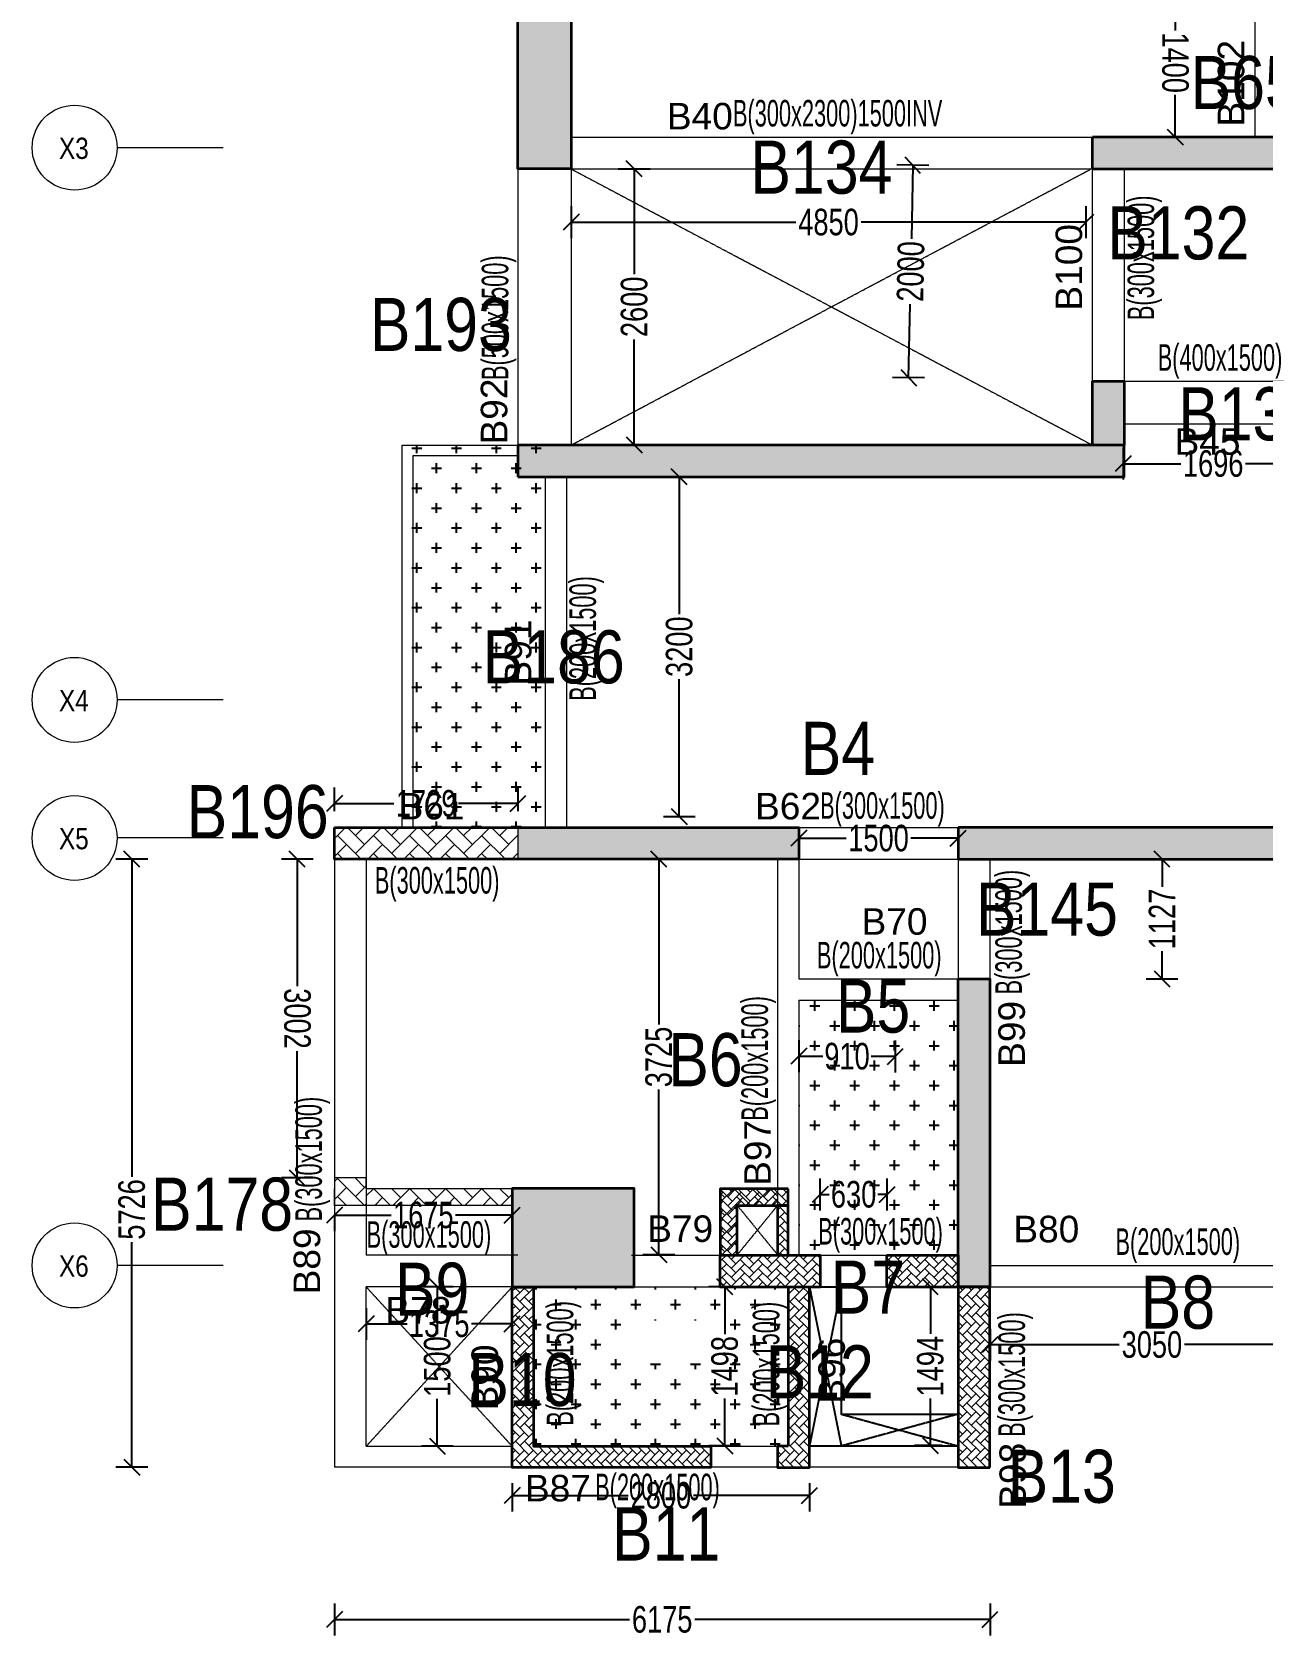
# Model space of a CAD drawing. Header units: millimetres. Extents: x -4 to 69440, y 27 to 29451.
# Drawn here: x -4 to 11589, y 625 to 15736 of the extents above; entities that cross this region are included whole.
import ezdxf
from ezdxf.enums import TextEntityAlignment as Align

# ---------------------------------------------------------------- set-up
doc = ezdxf.new("R2010")
doc.units = ezdxf.units.MM
doc.linetypes.add('Grid Line', pattern=[2222.5, 1270, -317.5, 317.5, -317.5])
doc.linetypes.add('HIDDEN', pattern=[0.375, 0.25, -0.125])
for name, color, linetype, lineweight in [('A-GRIDS', 8, 'Continuous', 9), ('A-HIDD-ABVE', 8, 'HIDDEN', 20), ('S-BEAM', 7, 'Continuous', 18), ('S-BEAM-IDEN', 2, 'Continuous', 9), ('S-COL HATCH', 9, 'Continuous', 0), ('S-COLS', 5, 'Continuous', 35), ('S-GRIDS', 8, 'Continuous', 9), ('S-WALL', 4, 'Continuous', 18)]:
    doc.layers.add(name, color=color, linetype=linetype, lineweight=lineweight)
for name, color, linetype in [('Abhinav working', 6, 'Continuous'), ('Beam Nos', 7, 'Continuous'), ('changes', 7, 'Continuous'), ('CUTOUT', 4, 'Continuous'), ('SUNK SLAB', 8, 'Continuous')]:
    doc.layers.add(name, color=color, linetype=linetype)
doc.styles.add('Arial Narrow', font='ARIALN.TTF', dxfattribs={"height": 400})
doc.styles.add('Dim.s & Anno.(Misc.)', font='ARIALN.TTF')
doc.styles.add('SC-BBS1', font='SansSerif')
doc.styles.add('SOBHA', font='swisscl.ttf')
doc.styles.add('Swis721 LtCn BT', font='swisscl.ttf', dxfattribs={"width": 0.9, "height": 233.355162})
doc.dimstyles.new('S-100', dxfattribs={"dimscale": 100, "dimtxt": 2.5, "dimasz": 1.5, "dimexe": 1.5, "dimexo": 1.5, "dimgap": 0.1, "dimtad": 0, "dimdec": 0, "dimrnd": 0.0005, "dimzin": 0, "dimdsep": 46, "dimtxsty": 'SOBHA', "dimblk": 'OBLIQUE', "dimcen": 0.09, "dimclrd": 8, "dimclre": 8, "dimclrt": 6, "dimadec": 0, "dimazin": 0, "dimtfac": 1, "dimtdec": 0, "dimtofl": 0, "dimtmove": 0, "dimatfit": 3, "dimfxl": 1.5, "dimfxlon": 1, "dimtolj": 1, "dimtzin": 0, "dimlwd": -1, "dimlwe": -1, "dimarcsym": 0})
pattern_1 = [(0, (-31349615.45, 21120379.5), (187.5, 187.5), [93.75, -281.25]), (90, (-31349568.57, 21120332.62), (-187.5, 187.5), [93.75, -281.25])]
pattern_2 = [(315, (-31091886.604, 20694843.886), (84.85281374, -1e-14), [180, -60]), (45, (-31091844.18, 20694801.46), (84.85281374, -2e-14), [180, -60])]

# ---------------------------------------------------------------- blocks, each defined once
blk = doc.blocks.new('A$C6614787e')
at = {"layer": 'S-COL HATCH'}
h = blk.add_hatch(dxfattribs=at)
h.set_pattern_fill('AR-HBONE', color=256, scale=15)
h.set_pattern_definition([(45, (-31102020.92, 20625022.12), (0, 84.85281374), [180, -60]), (135, (-31101978.495, 20625064.55), (7e-15, 84.85281374), [180, -60])])
h.paths.add_polyline_path([(2600, 2625), (1960, 2625), (1960, 2000), (2120, 2000), (2120, 2466), (2600, 2466)])
h = blk.add_hatch(dxfattribs=at)
h.set_pattern_fill('AR-HBONE', color=256, scale=15)
h.set_pattern_definition([(45, (0, 0), (0, 84.8528), [180, -60]), (135, (42.426, 42.426), (7e-15, 84.8528), [180, -60])])
h.paths.add_polyline_path([(2600, 2466), (2500, 2466), (2500, 2000), (2600, 2000)])
h = blk.add_hatch(dxfattribs=at)
h.set_pattern_fill('AR-HBONE', color=256, scale=15)
h.set_pattern_definition([(45, (-31364182.66, 21103765.56), (0, 84.85281374), [180, -60]), (135, (-31364140.23, 21103807.99), (7e-15, 84.85281374), [180, -60])])
h.paths.add_polyline_path([(2900, 1700), (2900, 2000), (1960, 2000), (1960, 1700)])
h = blk.add_hatch(dxfattribs=at)
h.set_pattern_fill('AR-HBONE', color=256, scale=15)
h.set_pattern_definition([(45, (-31362782.653, 21103765.56), (0, 84.85281374), [180, -60]), (135, (-31362740.227, 21103807.99), (7e-15, 84.85281374), [180, -60])])
h.paths.add_polyline_path([(4200, 1700), (4200, 2000), (3530, 2000), (3530, 1700)])
h = blk.add_hatch(dxfattribs=at)
h.set_pattern_fill('AR-HBONE', color=256, scale=15, angle=-90)
h.set_pattern_definition(pattern_2)
edge = h.paths.add_edge_path()
edge.add_line((200, 1700), (200, 200))
edge.add_line((200, 200), (1870, 200))
edge.add_line((1870, 200), (1870, 0))
edge.add_line((1870, 0), (0, 0))
edge.add_line((0, 0), (0, 1700))
edge.add_line((0, 1700), (200, 1700))
h = blk.add_hatch(dxfattribs=at)
h.set_pattern_fill('AR-HBONE', color=256, scale=15, angle=-90)
h.set_pattern_definition(pattern_2)
h.paths.add_polyline_path([(2600, 200), (2500, 200), (2500, 0), (2800, 0), (2800, 1700), (2600, 1700)])
h = blk.add_hatch(dxfattribs=at)
h.set_pattern_fill('AR-HBONE', color=256, scale=15, angle=-90)
h.set_pattern_definition([(315, (21106265.21, 31371048.637), (84.85281374, -2e-14), [180, -60]), (45, (21106307.64, 31371006.21), (84.85281374, -2e-14), [180, -60])])
h.paths.add_polyline_path([(4200, 0), (4500, 0), (4500, 1700), (4200, 1700)])
at = {"layer": 'S-COLS', "elevation": 0}
for points in [[(2600, 2625), (1960, 2625), (1960, 2000), (2120, 2000), (2120, 2466), (2600, 2466), (2600, 2625)], [(200, 1700), (200, 200), (1870, 200), (1870, 0), (0, 0), (0, 1700), (200, 1700)]]:
    blk.add_lwpolyline(points, dxfattribs=at)
for points in [[(2600, 2466), (2500, 2466), (2500, 2000), (2600, 2000)], [(1960, 2000), (2900, 2000), (2900, 1700), (1960, 1700)], [(3530, 2000), (4200, 2000), (4200, 1700), (3530, 1700)], [(2600, 200), (2500, 200), (2500, 0), (2800, 0), (2800, 1700), (2600, 1700)], [(4500, 0), (4500, 1700), (4200, 1700), (4200, 0)]]:
    blk.add_lwpolyline(points, close=True, dxfattribs=at)
blk = doc.blocks.new('Grid - Type 1 Structural-6743905-11TH FLOOR LVL')
at = {"layer": 'A-GRIDS'}
blk.add_circle((0, 0), 4, dxfattribs=at)
blk = doc.blocks.new('A$Cf2260b48')
at = {"layer": 'S-GRIDS', "linetype": 'Grid Line'}
for p, q in [((-10572, 5000), (-11572, 5000)), ((-10572, -200), (-11572, -200)), ((-10572, -1500), (-11572, -1500)), ((-10572, -5525), (-11572, -5525))]:
    blk.add_line(p, q, dxfattribs=at)
at = {"layer": 'A-GRIDS', "xscale": 99.99999999999991, "yscale": 99.99999999999991, "zscale": 99.99999999999991, "rotation": 89.99999999999982}
for p in [(-11972, 5000), (-11972, -200), (-11972, -1500), (-11972, -5525)]:
    blk.add_blockref('Grid - Type 1 Structural-6743905-11TH FLOOR LVL', p, dxfattribs=at)
at = {"layer": 'A-GRIDS', "lineweight": 18, "char_height": 200, "width": 352.74, "attachment_point": 1, "style": 'Arial Narrow'}
for s, insert in [('X3', (-12119, 5094)), ('X4', (-12119, -106)), ('X5', (-12119, -1406)), ('X6', (-12119, -5431))]:
    blk.add_mtext(s, dxfattribs=dict(at, insert=insert))
blk = doc.blocks.new('A$Cfa8a0a46')
at = {"layer": 'CUTOUT', "color": 8, "linetype": 'HIDDEN'}
for p, q in [((-75, -11925), (-375, -13425)), ((-375, -11925), (-75, -13425)), ((-75, -13125), (1025, -13425)), ((1025, -13125), (-75, -13425))]:
    blk.add_line(p, q, dxfattribs=at)
at = {"layer": 'CUTOUT'}
blk.add_lwpolyline([(-375, -11925), (-75, -11925), (-75, -13125), (1025, -13125), (1025, -13425), (-375, -13425), (-375, -11925)], dxfattribs=at)
blk = doc.blocks.new('_OBLIQUE')
at = {"color": 0, "linetype": 'ByBlock'}
blk.add_line((-0.5, -0.5), (0.5, 0.5), dxfattribs=at)
blk = doc.blocks.new('*D294')
at = {"layer": 'Abhinav working', "color": 8, "transparency": 16777216}
for p, q in [((8442, 14479), (8142, 14485)), ((8292, 14482), (8278, 13788)), ((8252, 12482), (8266, 13175)), ((8402, 12479), (8102, 12485))]:
    blk.add_line(p, q, dxfattribs=at)
at = {"layer": 'Defpoints', "color": 0, "transparency": 16777216}
for p in [(8292, 14482), (9923, 14449, 0), (9883, 12449)]:
    blk.add_point(p, dxfattribs=at)
at = {"layer": 'Abhinav working', "color": 8, "transparency": 16777216, "xscale": 150, "yscale": 150, "zscale": 150}
for p, rotation in [((8292, 14482), 88.85422830364556), ((8252, 12482), 268.8542283036456)]:
    blk.add_blockref('_OBLIQUE', p, dxfattribs=dict(at, rotation=rotation))
at = {"layer": 'Abhinav working', "color": 6, "transparency": 16777216, "insert": (8272, 13482), "char_height": 250, "attachment_point": 5, "rotation": 88.8542, "style": 'SOBHA'}
blk.add_mtext('\\A1;2000', dxfattribs=at)
blk = doc.blocks.new('*D295')
at = {"layer": 'Abhinav working', "color": 8, "transparency": 16777216}
for p, q in [((10273, 11822), (10273, 11522)), ((11969, 11822), (11969, 11522)), ((10273, 11672), (10817, 11672)), ((11969, 11672), (11425, 11672))]:
    blk.add_line(p, q, dxfattribs=at)
at = {"layer": 'Defpoints', "color": 0, "transparency": 16777216}
for p in [(10273, 12049), (11969, 12049), (11969, 11672)]:
    blk.add_point(p, dxfattribs=at)
at = {"layer": 'Abhinav working', "color": 8, "transparency": 16777216, "xscale": 150, "yscale": 150, "zscale": 150, "rotation": 180}
blk.add_blockref('_OBLIQUE', (10273, 11672), dxfattribs=at)
at = {"layer": 'Abhinav working', "color": 8, "transparency": 16777216, "xscale": 150, "yscale": 150, "zscale": 150}
blk.add_blockref('_OBLIQUE', (11969, 11672), dxfattribs=at)
at = {"layer": 'Abhinav working', "color": 6, "transparency": 16777216, "insert": (11121, 11672), "char_height": 250, "attachment_point": 5, "style": 'SOBHA'}
blk.add_mtext('\\A1;1696', dxfattribs=at)
blk = doc.blocks.new('*D296')
at = {"layer": 'Abhinav working', "color": 8, "transparency": 16777216}
for p, q in [((10489, 7949), (10789, 7949)), ((10639, 7949), (10639, 7688)), ((10639, 6821), (10639, 7083)), ((10489, 6821), (10789, 6821))]:
    blk.add_line(p, q, dxfattribs=at)
at = {"layer": 'Defpoints', "color": 0, "transparency": 16777216}
for p in [(9069, 7949), (9069, 6821), (10639, 6821)]:
    blk.add_point(p, dxfattribs=at)
at = {"layer": 'Abhinav working', "color": 8, "transparency": 16777216, "xscale": 150, "yscale": 150, "zscale": 150}
for p, rotation in [((10639, 7949), 90), ((10639, 6821), 270)]:
    blk.add_blockref('_OBLIQUE', p, dxfattribs=dict(at, rotation=rotation))
at = {"layer": 'Abhinav working', "color": 6, "transparency": 16777216, "insert": (10639, 7385), "char_height": 250, "attachment_point": 5, "rotation": 90, "style": 'SOBHA'}
blk.add_mtext('\\A1;1127', dxfattribs=at)
blk = doc.blocks.new('*D314')
at = {"layer": 'Abhinav working', "color": 8, "transparency": 16777216}
for p, q in [((5942, 11549), (6242, 11549)), ((6092, 11549), (6092, 10256)), ((6092, 8349), (6092, 9642)), ((5942, 8349), (6242, 8349))]:
    blk.add_line(p, q, dxfattribs=at)
at = {"layer": 'Defpoints', "color": 0, "transparency": 16777216}
for p in [(5073, 11549, 0), (6092, 11549), (5073, 8349)]:
    blk.add_point(p, dxfattribs=at)
at = {"layer": 'Abhinav working', "color": 8, "transparency": 16777216, "xscale": 150, "yscale": 150, "zscale": 150}
for p, rotation in [((6092, 11549), 90), ((6092, 8349), 270)]:
    blk.add_blockref('_OBLIQUE', p, dxfattribs=dict(at, rotation=rotation))
at = {"layer": 'Abhinav working', "color": 6, "transparency": 16777216, "insert": (6092, 9949), "char_height": 250, "attachment_point": 5, "rotation": 90, "style": 'SOBHA'}
blk.add_mtext('\\A1;3200', dxfattribs=at)
blk = doc.blocks.new('*D324')
at = {"layer": 'Abhinav working', "color": 8, "transparency": 16777216}
for p, q in [((10914, 16148), (10614, 16148)), ((10764, 16148), (10764, 15752)), ((10764, 14748), (10764, 15144)), ((10914, 14748), (10614, 14748))]:
    blk.add_line(p, q, dxfattribs=at)
at = {"layer": 'Defpoints', "color": 0, "transparency": 16777216}
for p in [(11513, 16148), (10764, 14748), (11513, 14748)]:
    blk.add_point(p, dxfattribs=at)
at = {"layer": 'Abhinav working', "color": 8, "transparency": 16777216, "xscale": 150, "yscale": 150, "zscale": 150}
for p, rotation in [((10764, 16148), 90.00007063434937), ((10764, 14748), 270.0000706343494)]:
    blk.add_blockref('_OBLIQUE', p, dxfattribs=dict(at, rotation=rotation))
at = {"layer": 'Abhinav working', "color": 6, "transparency": 16777216, "insert": (10764, 15448), "char_height": 250, "attachment_point": 5, "rotation": 270.0001, "style": 'SOBHA'}
blk.add_mtext('\\A1;1400', dxfattribs=at)
blk = doc.blocks.new('*D345')
at = {"layer": 'Abhinav working', "color": 8, "transparency": 16777216}
for p, q in [((5073, 14096), (5073, 13796)), ((9923, 14097), (9923, 13797)), ((5073, 13946), (7190, 13946)), ((9923, 13947), (7806, 13947))]:
    blk.add_line(p, q, dxfattribs=at)
at = {"layer": 'Defpoints', "color": 0, "transparency": 16777216}
for p in [(5073, 14448), (9923, 14449), (9923, 13947)]:
    blk.add_point(p, dxfattribs=at)
at = {"layer": 'Abhinav working', "color": 8, "transparency": 16777216, "xscale": 150, "yscale": 150, "zscale": 150}
for p, rotation in [((5073, 13946), 180.0080202055451), ((9923, 13947), 0.0080202055451729)]:
    blk.add_blockref('_OBLIQUE', p, dxfattribs=dict(at, rotation=rotation))
at = {"layer": 'Abhinav working', "color": 6, "transparency": 16777216, "insert": (7498, 13946), "char_height": 250, "attachment_point": 5, "rotation": 0.008, "style": 'SOBHA'}
blk.add_mtext('\\A1;4850', dxfattribs=at)
blk = doc.blocks.new('*D372')
at = {"layer": 'Abhinav working', "color": 8, "transparency": 16777216}
for p, q in [((5518, 14449), (5818, 14449)), ((5668, 14449), (5668, 13456)), ((5668, 11849), (5668, 12842)), ((5518, 11849), (5818, 11849))]:
    blk.add_line(p, q, dxfattribs=at)
at = {"layer": 'Defpoints', "color": 0, "transparency": 16777216}
for p in [(4573, 14449), (4573, 11849), (5668, 11849)]:
    blk.add_point(p, dxfattribs=at)
at = {"layer": 'Abhinav working', "color": 8, "transparency": 16777216, "xscale": 150, "yscale": 150, "zscale": 150}
for p, rotation in [((5668, 14449), 90), ((5668, 11849), 270)]:
    blk.add_blockref('_OBLIQUE', p, dxfattribs=dict(at, rotation=rotation))
at = {"layer": 'Abhinav working', "color": 6, "transparency": 16777216, "insert": (5668, 13149), "char_height": 250, "attachment_point": 5, "rotation": 90, "style": 'SOBHA'}
blk.add_mtext('\\A1;2600', dxfattribs=at)
blk = doc.blocks.new('*D373')
at = {"layer": 'Abhinav working', "color": 8, "transparency": 16777216}
for p, q in [((2844, 8399), (2844, 8623)), ((4573, 8399), (4573, 8623)), ((2844, 8473), (3404, 8473)), ((4573, 8473), (4012, 8473))]:
    blk.add_line(p, q, dxfattribs=at)
at = {"layer": 'Defpoints', "color": 0, "transparency": 16777216}
for p in [(4573, 8473), (2844, 8249), (4573, 8249)]:
    blk.add_point(p, dxfattribs=at)
at = {"layer": 'Abhinav working', "color": 8, "transparency": 16777216, "xscale": 150, "yscale": 150, "zscale": 150, "rotation": 180}
blk.add_blockref('_OBLIQUE', (2844, 8473), dxfattribs=at)
at = {"layer": 'Abhinav working', "color": 8, "transparency": 16777216, "xscale": 150, "yscale": 150, "zscale": 150}
blk.add_blockref('_OBLIQUE', (4573, 8473), dxfattribs=at)
at = {"layer": 'Abhinav working', "color": 6, "transparency": 16777216, "insert": (3708, 8473), "char_height": 250, "attachment_point": 5, "style": 'SOBHA'}
blk.add_mtext('\\A1;1729', dxfattribs=at)
blk = doc.blocks.new('*D374')
at = {"layer": 'Abhinav working', "color": 8, "transparency": 16777216}
for p, q in [((1085, 7949), (785, 7949)), ((935, 7949), (935, 4957)), ((935, 2224), (935, 4343)), ((1085, 2224), (785, 2224))]:
    blk.add_line(p, q, dxfattribs=at)
at = {"layer": 'Defpoints', "color": 0, "transparency": 16777216}
for p in [(935, 7949), (2844, 7949), (2844, 2224)]:
    blk.add_point(p, dxfattribs=at)
at = {"layer": 'Abhinav working', "color": 8, "transparency": 16777216, "xscale": 150, "yscale": 150, "zscale": 150}
for p, rotation in [((935, 7949), 90), ((935, 2224), 270)]:
    blk.add_blockref('_OBLIQUE', p, dxfattribs=dict(at, rotation=rotation))
at = {"layer": 'Abhinav working', "color": 6, "transparency": 16777216, "insert": (935, 4650), "char_height": 250, "attachment_point": 5, "rotation": 90, "style": 'SOBHA'}
blk.add_mtext('\\A1;5726', dxfattribs=at)
blk = doc.blocks.new('*D379')
at = {"layer": 'Abhinav working', "color": 8, "transparency": 16777216}
for p, q in [((7219, 8145), (7219, 7995)), ((7219, 8145), (7665, 8145)), ((8719, 8145), (8272, 8145)), ((8719, 8145), (8719, 7995))]:
    blk.add_line(p, q, dxfattribs=at)
at = {"layer": 'Defpoints', "color": 0, "transparency": 16777216}
for p in [(7219, 8249), (8719, 8249), (8719, 8145)]:
    blk.add_point(p, dxfattribs=at)
at = {"layer": 'Abhinav working', "color": 8, "transparency": 16777216, "xscale": 150, "yscale": 150, "zscale": 150}
for p, rotation in [((7219, 8145), 180.0149750288731), ((8719, 8145), 0.0149750288732046)]:
    blk.add_blockref('_OBLIQUE', p, dxfattribs=dict(at, rotation=rotation))
at = {"layer": 'Abhinav working', "color": 6, "transparency": 16777216, "insert": (7969, 8145), "char_height": 250, "attachment_point": 5, "rotation": 0.015, "style": 'SOBHA'}
blk.add_mtext('\\A1;1500', dxfattribs=at)
blk = doc.blocks.new('*D380')
at = {"layer": 'Abhinav working', "color": 8, "transparency": 16777216}
for p, q in [((7217, 6243), (7217, 5943)), ((8127, 6241), (8127, 5941)), ((7217, 6093), (7443, 6092)), ((8127, 6091), (7901, 6091))]:
    blk.add_line(p, q, dxfattribs=at)
at = {"layer": 'Defpoints', "color": 0, "transparency": 16777216}
for p in [(7219, 6822), (8129, 6819), (8127, 6091)]:
    blk.add_point(p, dxfattribs=at)
at = {"layer": 'Abhinav working', "color": 8, "transparency": 16777216, "xscale": 150, "yscale": 150, "zscale": 150}
for p, rotation in [((7217, 6093), 179.8621169820279), ((8127, 6091), 359.8621169820279)]:
    blk.add_blockref('_OBLIQUE', p, dxfattribs=dict(at, rotation=rotation))
at = {"layer": 'Abhinav working', "color": 6, "transparency": 16777216, "insert": (7672, 6092), "char_height": 250, "attachment_point": 5, "rotation": 359.8621, "style": 'SOBHA'}
blk.add_mtext('\\A1;910', dxfattribs=at)
blk = doc.blocks.new('*D381')
at = {"layer": 'Abhinav working', "color": 8, "transparency": 16777216}
for p, q in [((6049, 7949), (5749, 7949)), ((5899, 7949), (5899, 6393)), ((5899, 4224), (5899, 5780)), ((6049, 4224), (5749, 4224))]:
    blk.add_line(p, q, dxfattribs=at)
at = {"layer": 'Defpoints', "color": 0, "transparency": 16777216}
for p in [(7019, 7949), (5899, 4224), (7019, 4224)]:
    blk.add_point(p, dxfattribs=at)
at = {"layer": 'Abhinav working', "color": 8, "transparency": 16777216, "xscale": 150, "yscale": 150, "zscale": 150}
for p, rotation in [((5899, 7949), 90), ((5899, 4224), 270)]:
    blk.add_blockref('_OBLIQUE', p, dxfattribs=dict(at, rotation=rotation))
at = {"layer": 'Abhinav working', "color": 6, "transparency": 16777216, "insert": (5899, 6086), "char_height": 250, "attachment_point": 5, "rotation": 90, "style": 'SOBHA'}
blk.add_mtext('\\A1;3725', dxfattribs=at)
blk = doc.blocks.new('*D382')
at = {"layer": 'Abhinav working', "color": 8, "transparency": 16777216}
for p, q in [((7419, 4641), (7419, 4941)), ((8049, 4641), (8049, 4941)), ((7419, 4791), (7505, 4791)), ((8049, 4791), (7963, 4791))]:
    blk.add_line(p, q, dxfattribs=at)
at = {"layer": 'Defpoints', "color": 0, "transparency": 16777216}
for p in [(8049, 4791), (7419, 4222), (8049, 4222)]:
    blk.add_point(p, dxfattribs=at)
at = {"layer": 'Abhinav working', "color": 8, "transparency": 16777216, "xscale": 150, "yscale": 150, "zscale": 150, "rotation": 180}
blk.add_blockref('_OBLIQUE', (7419, 4791), dxfattribs=at)
at = {"layer": 'Abhinav working', "color": 8, "transparency": 16777216, "xscale": 150, "yscale": 150, "zscale": 150}
blk.add_blockref('_OBLIQUE', (8049, 4791), dxfattribs=at)
at = {"layer": 'Abhinav working', "color": 6, "transparency": 16777216, "insert": (7734, 4791), "char_height": 250, "attachment_point": 5, "style": 'SOBHA'}
blk.add_mtext('\\A1;630', dxfattribs=at)
blk = doc.blocks.new('*D383')
at = {"layer": 'Abhinav working', "color": 8, "transparency": 16777216}
for p, q in [((9019, 3527), (9019, 3227)), ((12069, 3527), (12069, 3227)), ((9019, 3377), (10237, 3377)), ((12069, 3377), (10850, 3377))]:
    blk.add_line(p, q, dxfattribs=at)
at = {"layer": 'Defpoints', "color": 0, "transparency": 16777216}
for p in [(9019, 3924), (12069, 3924), (12069, 3377)]:
    blk.add_point(p, dxfattribs=at)
at = {"layer": 'Abhinav working', "color": 8, "transparency": 16777216, "xscale": 150, "yscale": 150, "zscale": 150, "rotation": 180}
blk.add_blockref('_OBLIQUE', (9019, 3377), dxfattribs=at)
at = {"layer": 'Abhinav working', "color": 8, "transparency": 16777216, "xscale": 150, "yscale": 150, "zscale": 150}
blk.add_blockref('_OBLIQUE', (12069, 3377), dxfattribs=at)
at = {"layer": 'Abhinav working', "color": 6, "transparency": 16777216, "insert": (10544, 3377), "char_height": 250, "attachment_point": 5, "style": 'SOBHA'}
blk.add_mtext('\\A1;3050', dxfattribs=at)
blk = doc.blocks.new('*D384')
at = {"layer": 'Abhinav working', "color": 8, "transparency": 16777216}
for p, q in [((3144, 3722), (3144, 3422)), ((4519, 3722), (4519, 3422)), ((3144, 3572), (3528, 3572)), ((4519, 3572), (4135, 3572))]:
    blk.add_line(p, q, dxfattribs=at)
at = {"layer": 'Defpoints', "color": 0, "transparency": 16777216}
for p in [(3144, 4222), (4519, 4222), (4519, 3572)]:
    blk.add_point(p, dxfattribs=at)
at = {"layer": 'Abhinav working', "color": 8, "transparency": 16777216, "xscale": 150, "yscale": 150, "zscale": 150, "rotation": 180}
blk.add_blockref('_OBLIQUE', (3144, 3572), dxfattribs=at)
at = {"layer": 'Abhinav working', "color": 8, "transparency": 16777216, "xscale": 150, "yscale": 150, "zscale": 150}
blk.add_blockref('_OBLIQUE', (4519, 3572), dxfattribs=at)
at = {"layer": 'Abhinav working', "color": 6, "transparency": 16777216, "insert": (3831, 3572), "char_height": 250, "attachment_point": 5, "style": 'SOBHA'}
blk.add_mtext('\\A1;1375', dxfattribs=at)
blk = doc.blocks.new('*D385')
at = {"layer": 'Abhinav working', "color": 8, "transparency": 16777216}
for p, q in [((3963, 3921), (3663, 3921)), ((3813, 3921), (3813, 3475)), ((3813, 2421), (3813, 2868)), ((3963, 2421), (3663, 2421))]:
    blk.add_line(p, q, dxfattribs=at)
at = {"layer": 'Defpoints', "color": 0, "transparency": 16777216}
for p in [(4519, 3921), (3813, 2421), (4519, 2421)]:
    blk.add_point(p, dxfattribs=at)
at = {"layer": 'Abhinav working', "color": 8, "transparency": 16777216, "xscale": 150, "yscale": 150, "zscale": 150}
for p, rotation in [((3813, 3921), 90), ((3813, 2421), 270)]:
    blk.add_blockref('_OBLIQUE', p, dxfattribs=dict(at, rotation=rotation))
at = {"layer": 'Abhinav working', "color": 6, "transparency": 16777216, "insert": (3813, 3171), "char_height": 250, "attachment_point": 5, "rotation": 90, "style": 'SOBHA'}
blk.add_mtext('\\A1;1500', dxfattribs=at)
blk = doc.blocks.new('*D386')
at = {"layer": 'Abhinav working', "color": 8, "transparency": 16777216}
for p, q in [((2844, 939), (2844, 639)), ((9019, 939), (9019, 639)), ((2844, 789), (5624, 789)), ((9019, 789), (6238, 789))]:
    blk.add_line(p, q, dxfattribs=at)
at = {"layer": 'Defpoints', "color": 0, "transparency": 16777216}
for p in [(2844, 2224), (9019, 2224), (9019, 789)]:
    blk.add_point(p, dxfattribs=at)
at = {"layer": 'Abhinav working', "color": 8, "transparency": 16777216, "xscale": 150, "yscale": 150, "zscale": 150, "rotation": 180}
blk.add_blockref('_OBLIQUE', (2844, 789), dxfattribs=at)
at = {"layer": 'Abhinav working', "color": 8, "transparency": 16777216, "xscale": 150, "yscale": 150, "zscale": 150}
blk.add_blockref('_OBLIQUE', (9019, 789), dxfattribs=at)
at = {"layer": 'Abhinav working', "color": 6, "transparency": 16777216, "insert": (5931, 789), "char_height": 250, "attachment_point": 5, "style": 'SOBHA'}
blk.add_mtext('\\A1;6175', dxfattribs=at)
blk = doc.blocks.new('*D387')
at = {"layer": 'Abhinav working', "color": 8, "transparency": 16777216}
for p, q in [((6670, 3922), (6370, 3922)), ((6520, 3922), (6520, 3476)), ((6520, 2424), (6520, 2869)), ((6670, 2424), (6370, 2424))]:
    blk.add_line(p, q, dxfattribs=at)
at = {"layer": 'Defpoints', "color": 0, "transparency": 16777216}
for p in [(7119, 3922), (6520, 2424), (7119, 2424)]:
    blk.add_point(p, dxfattribs=at)
at = {"layer": 'Abhinav working', "color": 8, "transparency": 16777216, "xscale": 150, "yscale": 150, "zscale": 150}
for p, rotation in [((6520, 3922), 89.99842420809414), ((6520, 2424), 269.9984242080942)]:
    blk.add_blockref('_OBLIQUE', p, dxfattribs=dict(at, rotation=rotation))
at = {"layer": 'Abhinav working', "color": 6, "transparency": 16777216, "insert": (6520, 3173), "char_height": 250, "attachment_point": 5, "rotation": 89.9984, "style": 'SOBHA'}
blk.add_mtext('\\A1;1498', dxfattribs=at)
blk = doc.blocks.new('*D388')
at = {"layer": 'Abhinav working', "color": 8, "transparency": 16777216}
for p, q in [((8569, 3922), (8307, 3922)), ((8457, 3922), (8457, 3479)), ((8457, 2427), (8457, 2869)), ((8569, 2427), (8307, 2427))]:
    blk.add_line(p, q, dxfattribs=at)
at = {"layer": 'Defpoints', "color": 0, "transparency": 16777216}
for p in [(8457, 3922), (8719, 3922), (8719, 2427)]:
    blk.add_point(p, dxfattribs=at)
at = {"layer": 'Abhinav working', "color": 8, "transparency": 16777216, "xscale": 150, "yscale": 150, "zscale": 150}
for p, rotation in [((8457, 3922), 90), ((8457, 2427), 270)]:
    blk.add_blockref('_OBLIQUE', p, dxfattribs=dict(at, rotation=rotation))
at = {"layer": 'Abhinav working', "color": 6, "transparency": 16777216, "insert": (8457, 3174), "char_height": 250, "attachment_point": 5, "rotation": 90, "style": 'SOBHA'}
blk.add_mtext('\\A1;1494', dxfattribs=at)
blk = doc.blocks.new('*D404')
at = {"layer": 'Abhinav working', "color": 8, "transparency": 16777216}
for p, q in [((2644, 7949), (2344, 7949)), ((2494, 7949), (2494, 6754)), ((2494, 4947), (2494, 6141)), ((2644, 4947), (2344, 4947))]:
    blk.add_line(p, q, dxfattribs=at)
at = {"layer": 'Defpoints', "color": 0, "transparency": 16777216}
for p in [(2844, 7949), (2494, 4947), (2844, 4947)]:
    blk.add_point(p, dxfattribs=at)
at = {"layer": 'Abhinav working', "color": 8, "transparency": 16777216, "xscale": 150, "yscale": 150, "zscale": 150}
for p, rotation in [((2494, 7949), 90.00077829078042), ((2494, 4947), 270.0007782907804)]:
    blk.add_blockref('_OBLIQUE', p, dxfattribs=dict(at, rotation=rotation))
at = {"layer": 'Abhinav working', "color": 6, "transparency": 16777216, "insert": (2494, 6448), "char_height": 250, "attachment_point": 5, "rotation": 270.0008, "style": 'SOBHA'}
blk.add_mtext('\\A1;3002', dxfattribs=at)
blk = doc.blocks.new('*D405')
at = {"layer": 'Abhinav working', "color": 8, "transparency": 16777216}
for p, q in [((2844, 4597), (2844, 4447)), ((2844, 4597), (3378, 4597)), ((4519, 4597), (3985, 4597)), ((4519, 4597), (4519, 4447))]:
    blk.add_line(p, q, dxfattribs=at)
at = {"layer": 'Defpoints', "color": 0, "transparency": 16777216}
for p in [(2844, 4687), (4519, 4687), (4519, 4597)]:
    blk.add_point(p, dxfattribs=at)
at = {"layer": 'Abhinav working', "color": 8, "transparency": 16777216, "xscale": 150, "yscale": 150, "zscale": 150, "rotation": 180}
blk.add_blockref('_OBLIQUE', (2844, 4597), dxfattribs=at)
at = {"layer": 'Abhinav working', "color": 8, "transparency": 16777216, "xscale": 150, "yscale": 150, "zscale": 150}
blk.add_blockref('_OBLIQUE', (4519, 4597), dxfattribs=at)
at = {"layer": 'Abhinav working', "color": 6, "transparency": 16777216, "insert": (3681, 4597), "char_height": 250, "attachment_point": 5, "style": 'SOBHA'}
blk.add_mtext('\\A1;1675', dxfattribs=at)
blk = doc.blocks.new('*D406')
at = {"layer": 'Abhinav working', "color": 8, "transparency": 16777216}
for p, q in [((4519, 2072), (4519, 1807)), ((7319, 2072), (7319, 1807)), ((4519, 1957), (5612, 1957)), ((7319, 1957), (6225, 1957))]:
    blk.add_line(p, q, dxfattribs=at)
at = {"layer": 'Defpoints', "color": 0, "transparency": 16777216}
for p in [(4519, 2222), (7319, 2222), (7319, 1957)]:
    blk.add_point(p, dxfattribs=at)
at = {"layer": 'Abhinav working', "color": 8, "transparency": 16777216, "xscale": 150, "yscale": 150, "zscale": 150, "rotation": 180}
blk.add_blockref('_OBLIQUE', (4519, 1957), dxfattribs=at)
at = {"layer": 'Abhinav working', "color": 8, "transparency": 16777216, "xscale": 150, "yscale": 150, "zscale": 150}
blk.add_blockref('_OBLIQUE', (7319, 1957), dxfattribs=at)
at = {"layer": 'Abhinav working', "color": 6, "transparency": 16777216, "insert": (5919, 1957), "char_height": 250, "attachment_point": 5, "style": 'SOBHA'}
blk.add_mtext('\\A1;2800', dxfattribs=at)

msp = doc.modelspace()

# ---------------------------------------------------------------- hatches: boundary and pattern name
at = {"layer": 'S-COL HATCH', "transparency": 33554687}
h = msp.add_hatch(color=256, dxfattribs=at)
h.dxf.hatch_style = 1
h.paths.add_polyline_path([(4572.8, 14447.6), (5072.8, 14447.6), (5072.8, 16898.2), (4572.8, 16898.2)])
h = msp.add_hatch(color=256, dxfattribs=at)
h.dxf.hatch_style = 1
h.paths.add_polyline_path([(14672.8, 14747.6), (14472.8, 14747.6), (10282.9, 14747.6), (10282.9, 14447.6), (14672.8, 14447.6)])
h.paths.add_polyline_path([(10282.9, 14747.6), (9983.2, 14747.6), (9983.2, 14447.6), (10282.9, 14447.6)])
h = msp.add_hatch(color=256, dxfattribs=at)
h.dxf.hatch_style = 1
h.paths.add_polyline_path([(9983.2, 11847.6), (10282.9, 11847.6), (10282.9, 12447.6), (9983.2, 12447.6)])
h = msp.add_hatch(color=256, dxfattribs=at)
h.dxf.hatch_style = 1
h.paths.add_polyline_path([(4572.8, 11847.6), (4572.8, 11547.6), (10282.9, 11547.6), (10282.9, 11847.6)])
at = {"layer": 'S-COL HATCH'}
h = msp.add_hatch(dxfattribs=at)
h.set_pattern_fill('AR-HBONE', color=256, scale=30)
h.set_pattern_definition([(45, (-31789949.04, 20738732.18), (0, 169.7056275), [360, -120]), (135, (-31789864.19, 20738817.03), (1e-14, 169.7056275), [360, -120])])
h.paths.add_polyline_path([(4572.8, 7947.6), (4572.8, 8247.6), (2843.5, 8247.6), (2843.5, 7947.6)])
at = {"layer": 'S-COL HATCH', "transparency": 33554687}
h = msp.add_hatch(color=256, dxfattribs=at)
h.dxf.hatch_style = 1
h.paths.add_polyline_path([(7218.5, 8247.6), (4572.8, 8247.6), (4572.8, 7947.6), (7218.5, 7947.6)])
h = msp.add_hatch(color=256, dxfattribs=at)
h.dxf.hatch_style = 1
h.paths.add_polyline_path([(12368.5, 8247.6), (8718.5, 8247.6), (8718.5, 7947.6), (12068.5, 7947.6), (12068.5, 3922.4), (12368.5, 3922.4)])
h = msp.add_hatch(color=256, dxfattribs=at)
h.dxf.hatch_style = 1
h.paths.add_polyline_path([(9018.5, 6820.2), (8718.5, 6820.2), (8718.5, 3922.4), (9018.5, 3922.4)])
at = {"layer": 'S-COL HATCH'}
h = msp.add_hatch(dxfattribs=at)
h.set_pattern_fill('AR-HBONE', color=256, scale=30)
h.set_pattern_definition([(45, (-31789949.05, 20548487.89), (0, 169.7056275), [360, -120]), (135, (-31789864.2, 20548572.74), (1e-14, 169.7056275), [360, -120])])
h.paths.add_polyline_path([(3143.5, 4687.6), (3143.5, 4947.6), (2843.5, 4947.6), (2843.5, 4687.6)])
h = msp.add_hatch(dxfattribs=at)
h.set_pattern_fill('AR-HBONE', color=256, scale=30)
h.set_pattern_definition([(45, (-31789949.04, 20639014.18), (0, 169.7056275), [360, -120]), (135, (-31789864.19, 20639099.03), (1e-14, 169.7056275), [360, -120])])
h.paths.add_polyline_path([(7018.5, 4847.6), (7018.5, 4687.6), (6638.5, 4687.6), (6638.5, 4220.2), (6478.5, 4220.2), (6478.5, 4847.6)])
h.paths.add_polyline_path([(3143.5, 4847.6), (4518.5, 4847.6), (4518.5, 4687.6), (3143.5, 4687.6)])
at = {"layer": 'S-COL HATCH', "transparency": 33554687}
h = msp.add_hatch(color=256, dxfattribs=at)
h.dxf.hatch_style = 1
h.paths.add_polyline_path([(5668.5, 4847.2), (4518.5, 4847.2), (4518.5, 3922.4), (5668.5, 3922.4)])
at = {"layer": 'SUNK SLAB'}
h = msp.add_hatch(dxfattribs=at)
h.set_pattern_fill('CROSS', color=8, scale=750, style=0)
h.set_pattern_definition(pattern_1)
h.paths.add_polyline_path([(4832.8, 11847.6), (3482.8, 11847.6), (3482.8, 8247.6), (4832.8, 8247.6)])
h = msp.add_hatch(dxfattribs=at)
h.set_pattern_fill('CROSS', color=8, scale=750, style=0)
h.set_pattern_definition([(0, (-31349615.45, 21120379.48), (187.5, 187.5), [93.75, -281.25]), (90, (-31349568.57, 21120332.6), (-187.5, 187.5), [93.75, -281.25])])
h.paths.add_polyline_path([(8718.5, 6620.2), (7218.5, 6620.2), (7218.5, 4220.2), (8718.5, 4220.2)])
h.paths.add_polyline_path([(7338.7, 4178), (8737.3, 4178), (8737.3, 4705.2), (7338.7, 4705.2)], flags=9)
h = msp.add_hatch(dxfattribs=at)
h.set_pattern_fill('CROSS', color=8, scale=750, style=0)
h.set_pattern_definition(pattern_1)
h.paths.add_polyline_path([(7118.5, 2421.5), (7118.5, 3922.4), (4718.5, 3920.4), (4718.5, 2420.1)])
h.paths.add_polyline_path([(5551.8, 3193.6), (5551.8, 3605.5), (6529.3, 3605.5), (6529.3, 3193.6)], flags=0)
h.paths.add_polyline_path([(5180.7, 2551.3), (5180.7, 3824.6), (4653.5, 3824.6), (4653.5, 2551.3)], flags=9)
h.paths.add_polyline_path([(7175.9, 2544.4), (7175.9, 3817.6), (6648.7, 3817.6), (6648.7, 2544.4)], flags=9)
h.paths.add_polyline_path([(5505.8, 3141.1), (6555.5, 3141.1), (6555.5, 3659.2), (5505.8, 3659.2)], flags=24)

# ---------------------------------------------------------------- linework, layer by layer
at = {"layer": 'A-HIDD-ABVE', "linetype": 'HIDDEN'}
for p, q in [((5072.8, 14447.6), (9983.2, 11847.6)), ((5072.8, 11847.6), (9971.2, 14447.6, 0)), ((6638.5, 4687.6), (7018.5, 4222.4)), ((6638.5, 4222.4), (7018.5, 4687.6)), ((4518.5, 2420.1), (3143.5, 3920.4)), ((3143.5, 2420.1), (4518.5, 3920.4))]:
    msp.add_line(p, q, dxfattribs=at)
at = {"layer": 'S-BEAM'}
for p, q in [((11512.8, 16147.6), (11512.8, 14747.6)), ((4572.8, 14447.6), (4572.8, 11847.6)), ((5072.8, 14447.6), (5072.8, 11847.6)), ((5072.8, 14447.6, 0), (9971.1, 14447.6, 0)), ((9983.2, 12447.6), (9983.2, 14447.6, 0)), ((4832.8, 8247.6), (4832.8, 11547.6)), ((2843.5, 7947.6), (2843.5, 2222.4)), ((7218.5, 6620.2), (8718.5, 6620.2)), ((7218.5, 6620.2), (7218.5, 4220.2)), ((6638.5, 4687.6), (7018.5, 4687.6)), ((6638.5, 4687.6), (6638.5, 4220.2)), ((7018.5, 4687.6), (7018.5, 4220.2)), ((4572.8, 4220.2), (3143.5, 4220.2)), ((5643.5, 4220.2), (8718.5, 4220.2)), ((4724.1, 3920.4), (3143.5, 3920.4)), ((3143.5, 2420.1), (3143.5, 3920.4)), ((4518.5, 3922.4), (4518.5, 2420.1)), ((4718.5, 3920.4), (7118.5, 3922.4)), ((4718.5, 3922.4), (4718.5, 2420.1)), ((7118.5, 3922.4), (7118.5, 2422.4)), ((7318.5, 3922.4), (7518.5, 3922.4)), ((7318.5, 3922.4), (7318.5, 2422.4)), ((8299, 3922.4), (8718.5, 3922.4)), ((8718.5, 3922.4), (8719.4, 2422.4)), ((9018.5, 3922.4), (12334.1, 3922.4)), ((9018.5, 3922.4), (9018.5, 2222.4)), ((3141.4, 2420.1), (4518.5, 2420.1)), ((4718.5, 2420.1), (7118.5, 2421.5)), ((7318.5, 2421.6), (8718.5, 2422.4)), ((9018.5, 2222.4), (2843.5, 2222.4))]:
    msp.add_line(p, q, dxfattribs=at)
at = {"layer": 'S-BEAM', "linetype": 'HIDDEN'}
for p, q in [((5072.8, 14747.6, 0), (9983.1, 14747.6, 0)), ((10282.9, 14447.6), (10282.9, 12447.6)), ((10282.9, 12447.6), (11968.5, 12447.6)), ((10282.9, 12047.6), (11968.5, 12047.6)), ((5032.8, 8247.6), (5032.8, 11547.6)), ((7218.5, 8247.2), (8718.5, 8247.6)), ((3143.5, 7947.6), (3143.5, 4220.2)), ((7018.5, 7947.6), (7018.5, 4687.6)), ((7218.5, 7947.6), (7218.5, 6820.2)), ((7218.5, 7947.6), (8718.5, 7947.6)), ((8718.5, 7947.6), (8718.5, 6820.2)), ((9018.5, 7947.6), (9018.5, 6820.2)), ((7218.5, 6820.2), (8718.5, 6820.2)), ((9018.5, 4122.4), (12334.1, 4122.4)), ((7518.5, 3922.4), (8368.5, 3922.4))]:
    msp.add_line(p, q, dxfattribs=at)
at = {"layer": 'S-BEAM', "color": 5}
for p, q in [((3143.5, 4947.6), (2843.5, 4947.6)), ((2843.5, 4947.6), (2843.5, 4687.6)), ((3143.5, 4847.6), (3143.5, 4947.6))]:
    msp.add_line(p, q, dxfattribs=at)
at = {"layer": 'S-BEAM', "color": 5, "elevation": 0}
msp.add_lwpolyline([(3143.5, 4847.6), (4518.4, 4847.6), (4518.4, 4687.6), (2843.5, 4687.6), (2843.5, 4847.6)], dxfattribs=at)
msp.add_lwpolyline([(7018.4, 4847.6), (7018.4, 4687.6), (6638.5, 4687.6), (6638.5, 4220.2), (6478.5, 4220.2), (6478.5, 4847.6)], close=True, dxfattribs=at)
at = {"layer": 'S-COL HATCH', "transparency": 33554687}
msp.add_line((4572.8, 8247.6), (4572.8, 7947.6), dxfattribs=at)
at = {"layer": 'S-COLS'}
for p, q in [((9983.2, 14447.6, 0), (9983.2, 14747.6, 0)), ((12368.5, 8247.6), (8718.5, 8247.6)), ((8718.5, 8247.6), (8718.5, 7947.6)), ((8718.5, 7947.6), (12068.5, 7947.6))]:
    msp.add_line(p, q, dxfattribs=at)
at = {"layer": 'S-COLS', "elevation": 0}
for points in [[(4572.8, 16898.2), (5072.8, 16898.2), (5072.8, 14447.6), (4572.8, 14447.6)], [(4572.8, 11547.6), (10282.9, 11547.6), (10282.9, 11847.6), (4572.8, 11847.6)], [(2843.5, 8247.6), (7218.5, 8247.6), (7218.5, 7947.6), (2843.5, 7947.6)], [(8718.5, 6820.2), (9018.5, 6820.2), (9018.5, 3922.4), (8718.5, 3922.4)], [(4518.5, 3922.4), (5668.5, 3922.4), (5668.5, 4847.2), (4518.5, 4847.2)]]:
    msp.add_lwpolyline(points, close=True, dxfattribs=at)
msp.add_lwpolyline([(9983.2, 14447.6), (14672.8, 14447.6), (14672.8, 14747.6), (9983.2, 14747.6)], dxfattribs=at)
at = {"layer": 'S-COLS', "color": 5, "elevation": 0}
msp.add_lwpolyline([(9983.2, 12447.6), (10282.9, 12447.6), (10282.9, 11847.6), (9983.2, 11847.6)], close=True, dxfattribs=at)
at = {"layer": 'S-WALL', "color": 7}
for p, q in [((3483.4, 11847.6), (4573.4, 11847.6)), ((3483.4, 8247.6), (3483.4, 11847.6)), ((4573.4, 11747.6), (3583.4, 11747.6)), ((3583.4, 11747.6), (3583.4, 8247.6))]:
    msp.add_line(p, q, dxfattribs=at)

# ---------------------------------------------------------------- block references
at = {"layer": 'Beam Nos'}
msp.add_blockref('A$Cfa8a0a46', (7693.3, 15847.6), dxfattribs=at)
at = {"layer": 'changes'}
msp.add_blockref('A$C6614787e', (4518.5, 2219.8), dxfattribs=at)
at = {"layer": 'S-WALL'}
msp.add_blockref('A$Cf2260b48', (12368.5, 9647.7), dxfattribs=at)

# ---------------------------------------------------------------- texts
at = {"layer": 'Abhinav working', "char_height": 500, "attachment_point": 1, "style": 'Dim.s & Anno.(Misc.)'}
for s, insert in [('B65', (10908.1, 15511.5, 0)), ('B134', (6762.3, 14714.4, 0)), ('B132', (10123.1, 14095.5, 0)), ('B193', (3177.7, 13233.5, 0)), ('B133', (10791.7, 12392.2, 0)), ('B186', (4241, 10103.5, 0)), ('B4', (7236.6, 9241.5, 0)), ('B196', (1452.2, 8646, 0)), ('B145', (8886.2, 7728.5, 0)), ('B5', (7566.9, 6815.4, 0)), ('B6', (5988.3, 6310, 0)), ('B178', (1117.4, 4949.8, 0)), ('B9', (3413.8, 4148.7, 0)), ('B7', (7517.8, 4169.1, 0)), ('B8', (10438.8, 4027.2, 0)), ('B12', (6905.6, 3371.1, 0)), ('B10', (4105.7, 3298.5, 0)), ('B13', (9184.8, 2388, 0)), ('B11', (5459.5, 1843.8, 0))]:
    msp.add_mtext_dynamic_manual_height_columns(s, width=21149.247, gutter_width=5423.5, heights=[0], dxfattribs=dict(at, insert=insert))
at = {"layer": 'Beam Nos', "style": 'SC-BBS1'}
for s, p in [('B102', (11489, 15254.1, 0)), ('B100', (9961.5, 13521.1, 0)), ('B92', (4547.5, 12163.2, 0)), ('B91', (4773.9, 9893.8)), ('B99', (9422.5, 6303.1, 0)), ('B97', (7029, 5182.8, 0)), ('B89', (2784.5, 4161.1)), ('B90', (4459.5, 3068.2)), ('B96', (7727.1, 3131.8)), ('B98', (9433, 2142.6, 0))]:
    msp.add_text(s, height=250, rotation=90, dxfattribs=at).set_placement(p, align=Align.BOTTOM_CENTER)
for s, p in [('B40', (6285.7, 14744.3, 0)), ('B45', (11067.5, 11681.1)), ('B61', (3758.5, 8247.6)), ('B62', (7116.5, 8247.3)), ('B70', (8119.4, 7161.5)), ('B79', (6100.5, 4269.1)), ('B80', (9549.3, 4265.5)), ('B78', (3633.7, 3500.7)), ('B87', (4949, 1825.9))]:
    msp.add_text(s, height=250, dxfattribs=at).set_placement(p, align=Align.BOTTOM_CENTER)
at = {"layer": 'S-BEAM-IDEN', "style": 'Swis721 LtCn BT', "width": 0.8}
for s, rotation, p in [('B(300x2300)1500INV', 360, (6597.8, 14847.1, 0)), ('B(300x1500)', 90, (10564.5, 13023.5)), ('B(500x1500)', 90, (4481.5, 12459.8)), ('B(400x1500)', 360, (10598.6, 12547)), ('B(200x1500)', 90, (5307.5, 9439.1)), ('B(300x1500)', 360, (7418.7, 8328.3)), ('B(300x1500)', 90, (9319, 6674.2)), ('B(200x1500)', 360, (7388.8, 6919.6)), ('B(200x1500)', 90, (6927.1, 5485)), ('B(300x1500)', 90, (2725.8, 4537)), ('B(300x1500)', 360, (3147.1, 4289)), ('B(300x1500)', 360, (7401.2, 4319.6)), ('B(200x1500)', 360, (10200.8, 4221.8)), ('B(200x1500)', 90, (5093.4, 2613.8)), ('B(200x1500)', 90, (7034.3, 2606.9)), ('B(300x1500)', 90, (9348, 2508.5)), ('B(200x1500)', 360, (5300.1, 1912))]:
    msp.add_text(s, height=250, rotation=rotation, dxfattribs=at).set_placement(p)
msp.add_text('B(300x1500)', height=250, dxfattribs=at).set_placement((3224.6, 7624))

# ---------------------------------------------------------------- dimensions: what is measured, and where the dimension line sits
at = {"layer": 'Abhinav working', "color": 3}
for p1, p2, distance, picture, middle in [((11513, 16148.2, 0), (11513, 14748.2, 0), -748.7, '*D324', (10764.3, 15448.2, 0)), ((4573, 14448.9, 0), (4573, 11848.9, 0), 1095.2, '*D372', (5668.2, 13148.9)), ((5073, 14448.2, 0), (9923, 14448.9, 0), -502.1, '*D345', (7498.1, 13946.5, 0)), ((7218.6, 8248.5, 0), (8718.6, 8248.9, 0), -103.5, '*D379', (7968.6, 8145.2)), ((2843.6, 7948.9, 0), (2843.7, 4946.7, 0), -350.1, '*D404', (2493.5, 6447.8)), ((7218.7, 6821.5, 0), (8128.7, 6819.3, 0), -728.8, '*D380', (7671.9, 6091.6)), ((4518.7, 3921.5, 0), (4518.7, 2421.3, 0), -705.6, '*D385', (3813.1, 3171.4)), ((7118.7, 3921.5, 0), (7118.6, 2423.7, 0), -598.5, '*D387', (6520.2, 3172.6)), ((9018.7, 3923.7, 0), (12068.6, 3923.7, 0), -546.2, '*D383', (10543.6, 3377.5)), ((4518.7, 2221.5, 0), (7318.7, 2221.5, 0), -264.5, '*D406', (5918.7, 1957))]:
    dim = msp.add_aligned_dim(p1=p1, p2=p2, distance=distance, dimstyle='S-100', dxfattribs=at)
    dim.commit()
    dim.dimension.update_dxf_attribs({"geometry": picture, "text_midpoint": middle})
at = {"layer": 'Abhinav working'}
for p1, p2, distance, picture, middle in [((9883, 12448.9, 0), (9923, 14448.9, 0), 1631.6, '*D294', (8271.7, 13481.5)), ((5073, 8348.9, 0), (5073, 11548.9, 0), -1018.9, '*D314', (6091.9, 9948.9, 0))]:
    dim = msp.add_aligned_dim(p1=p1, p2=p2, distance=distance, dimstyle='S-100', dxfattribs=at)
    dim.commit()
    dim.dimension.update_dxf_attribs({"geometry": picture, "text_midpoint": middle})
dim = msp.add_linear_dim(base=(11968.6, 11672.1), p1=(10273, 12048.9, 0), p2=(11968.6, 12048.9, 0), dimstyle='S-100', dxfattribs=at)
dim.commit()
dim.dimension.update_dxf_attribs({"geometry": '*D295', "text_midpoint": (11120.8, 11672.1)})
at = {"layer": 'Abhinav working', "color": 3}
for base, p1, p2, picture, middle in [((4573, 8472.9), (2843.6, 8248.9, 0), (4573, 8248.9, 0), '*D373', (3708.3, 8472.9)), ((8048.7, 4791.3), (7418.7, 4221.5), (8048.7, 4221.5, 0), '*D382', (7733.7, 4791.3)), ((4518.7, 4597.1), (2843.7, 4686.7, 0), (4518.7, 4686.7, 0), '*D405', (3681.2, 4597.1)), ((4518.6, 3571.5), (3143.6, 4221.5, 0), (4518.6, 4221.5, 0), '*D384', (3831.1, 3571.5)), ((9018.6, 789.2), (2843.6, 2223.7, 0), (9018.6, 2223.7, 0), '*D386', (5931.1, 789.2))]:
    dim = msp.add_linear_dim(base=base, p1=p1, p2=p2, dimstyle='S-100', dxfattribs=at)
    dim.commit()
    dim.dimension.update_dxf_attribs({"geometry": picture, "text_midpoint": middle})
dim = msp.add_linear_dim(base=(934.9, 7949.3), p1=(2843.6, 2223.7, 0), p2=(2843.6, 7949.3, 0), angle=90, dimstyle='S-100', dxfattribs=at)
dim.commit()
dim.dimension.update_dxf_attribs({"geometry": '*D374', "text_midpoint": (934.9, 4650.2), "dimtype": 160})
for base, p1, p2, picture, middle in [((5898.8, 4223.7), (7018.6, 7948.9, 0), (7018.6, 4223.7, 0), '*D381', (5898.8, 6086.3)), ((8456.8, 3921.5), (8718.7, 2427.2, 0), (8718.7, 3921.5, 0), '*D388', (8456.8, 3174.3))]:
    dim = msp.add_linear_dim(base=base, p1=p1, p2=p2, angle=90, dimstyle='S-100', dxfattribs=at)
    dim.commit()
    dim.dimension.update_dxf_attribs({"geometry": picture, "text_midpoint": middle})
at = {"layer": 'Abhinav working'}
dim = msp.add_linear_dim(base=(10639.4, 6821.5), p1=(9068.7, 7948.9, 0), p2=(9068.7, 6821.5, 0), angle=90, dimstyle='S-100', dxfattribs=at)
dim.commit()
dim.dimension.update_dxf_attribs({"geometry": '*D296', "text_midpoint": (10639.4, 7385.2)})

doc.saveas('drawing.dxf')
